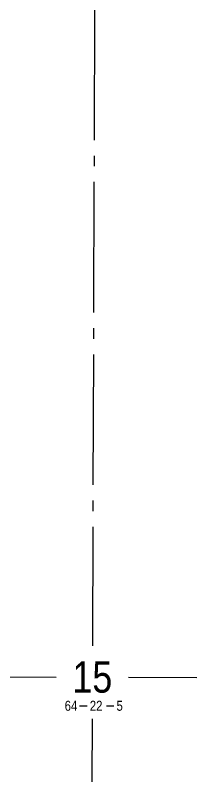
# Model space of a CAD drawing. Extents: x 456630 to 490274, y 6043290 to 6049977.
# Drawn here: x 484398 to 484572, y 6043314 to 6044047 of the extents above; entities that cross this region are included whole.
import ezdxf
from ezdxf.enums import TextEntityAlignment as Align

# ---------------------------------------------------------------- set-up
doc = ezdxf.new("R2010")
doc.units = 0
doc.header["$LTSCALE"] = 5
doc.linetypes.add('foc-QUARTERLINE', pattern=[33, 25, -3, 2, -3])
for name, color, linetype in [('10', 1, 'Continuous'), ('9', 3, 'Continuous'), ('L-QSEC', 8, 'foc-QUARTERLINE'), ('L-SECLBL', 7, 'Continuous')]:
    doc.layers.add(name, color=color, linetype=linetype)
doc.styles.add('80L', font='ARIALN.TTF', dxfattribs={"height": 10})
doc.styles.add('SIMPLEX', font='ARIALN.TTF')

# ---------------------------------------------------------------- blocks, each defined once
blk = doc.blocks.new('L-SECLBL')
at = {"layer": '9', "color": 7}
for p, q in [((-5.08, -27.83), (-12.29, -27.83)), ((20.7, -27.83), (13.5, -27.83))]:
    blk.add_line(p, q, dxfattribs=at)
at = {"layer": '10', "color": 2, "style": 'SIMPLEX'}
blk.add_attdef('SEC', text='', height=30, dxfattribs=at).set_placement((0, 0), align=Align.MIDDLE)
at = {"layer": '10', "color": 5, "style": '80L'}
blk.add_attdef('TWP', text='', height=9.5, dxfattribs=at).set_placement((-14.43, -27.37), align=Align.MIDDLE_RIGHT)
blk.add_attdef('RGE', text='', height=9.5, dxfattribs=at).set_placement((3.62, -27.37), align=Align.MIDDLE_CENTER)
blk.add_attdef('MER', text='', height=9.5, dxfattribs=at).set_placement((23.17, -27.37), align=Align.MIDDLE_LEFT)

msp = doc.modelspace()

# ---------------------------------------------------------------- linework, layer by layer
at = {"layer": 'L-QSEC'}
for p, q in [((484474.713, 6044217.621), (484472.137, 6043443.587)), ((483666.561, 6043416.51), (484437.415, 6043413.721)), ((484506.694, 6043413.471), (484572.036, 6043413.234)), ((484471.904, 6043373.587), (484471.704, 6043313.598))]:
    msp.add_line(p, q, dxfattribs=at)

# ---------------------------------------------------------------- block references
at = {"layer": 'L-SECLBL', "xscale": 0.999479, "yscale": 0.999479, "zscale": 0.999479}
msp.add_blockref('L-SECLBL', (484472.037, 6043413.587), dxfattribs=at).add_auto_attribs({'SEC': '15', 'TWP': '64', 'RGE': '22', 'MER': '5'})

doc.saveas('drawing.dxf')
